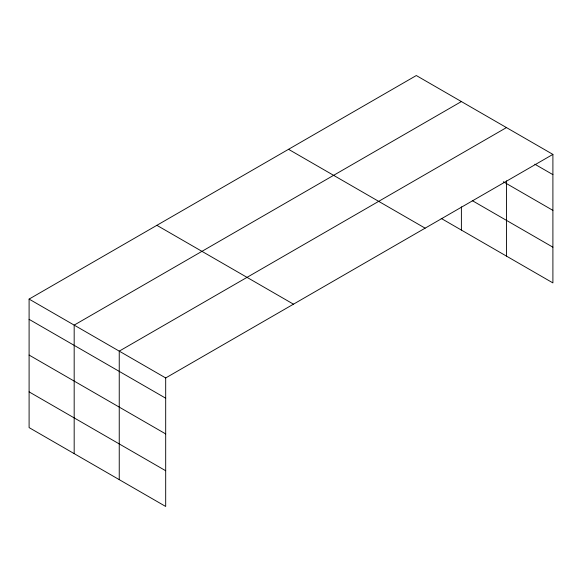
<?xml version="1.0" encoding="UTF-8"?>
<svg xmlns="http://www.w3.org/2000/svg" width="582" height="582" viewBox="0 0 582 582"><rect width="100%" height="100%" fill="white"/><g stroke="black" fill="none" stroke-linecap="round" stroke-linejoin="round"><path stroke-width="0.87" d="M29.1 299.09L165.688 377.951L165.688 506.464L29.1 427.603L29.1 299.09L416.312 75.536L552.9 154.397L552.9 282.91L441.178 218.41M461.388 101.559L74.176 325.112L74.176 453.625M506.464 127.582L119.245 351.135L119.245 479.648M165.688 377.951L552.9 154.397M534.8 164.189L552.9 174.636M503.35 181.759L552.9 210.371M472.264 200.623L552.9 247.183M288.534 149.312L425.122 228.166M156.878 225.321L293.466 304.175M29.1 319.336L165.688 398.197M29.1 355.064L165.688 433.925M29.1 391.875L165.688 470.736M506.464 180.878L506.464 256.095M461.388 206.85L461.388 230.072"/></g></svg>
